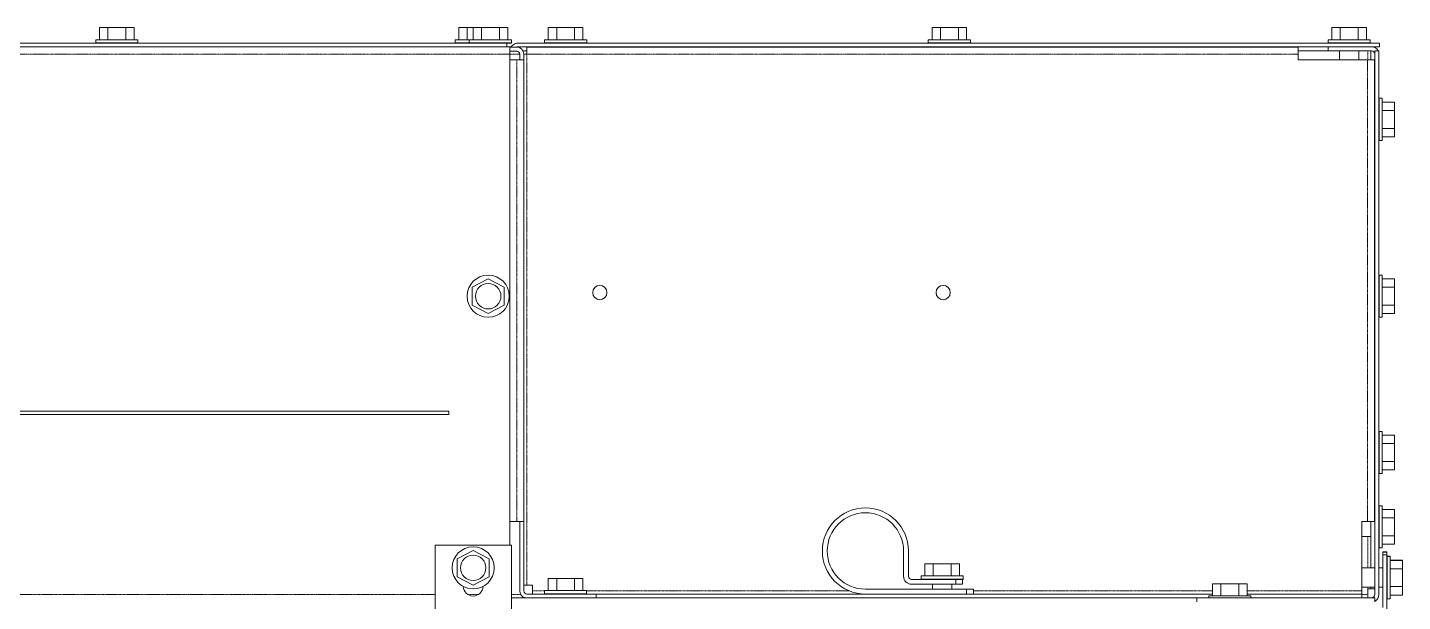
# Model space of a CAD drawing. Header units: millimetres. Extents: x 60499 to 556746, y 248297 to 497145.
# Drawn here: x 371096 to 382443, y 459626 to 464359 of the extents above; entities that cross this region are included whole.
import ezdxf

# ---------------------------------------------------------------- set-up
doc = ezdxf.new("R2010")
doc.units = ezdxf.units.MM
doc.linetypes.add('PHANTOM', pattern=[20, 10, -2, 2, -2, 2, -2])

msp = doc.modelspace()

# ---------------------------------------------------------------- linework, layer by layer
at = {"color": 7, "lineweight": 13, "ltscale": 0.003}
for p, q in [((371690, 464257), (371690, 464358)), ((371759, 464257), (371759, 464358)), ((371907, 464257), (371907, 464358)), ((371976, 464257), (371976, 464358)), ((374656, 464257), (374656, 464358)), ((374725, 464257), (374725, 464358)), ((374773, 464257), (374773, 464358)), ((374842, 464257), (374842, 464358)), ((374990, 464257), (374990, 464358)), ((375059, 464257), (375059, 464358)), ((375394, 464258), (375394, 464359)), ((375463, 464258), (375463, 464359)), ((375611, 464258), (375611, 464359)), ((375680, 464258), (375680, 464359)), ((378561, 464258), (378561, 464359)), ((378630, 464258), (378630, 464359)), ((378778, 464258), (378778, 464359)), ((378846, 464258), (378846, 464359)), ((381861, 464258), (381861, 464359)), ((381929, 464258), (381929, 464359)), ((382077, 464258), (382077, 464359)), ((382146, 464258), (382146, 464359)), ((382277, 463744), (382378, 463744)), ((382277, 463675), (382378, 463675)), ((382277, 463527), (382378, 463527)), ((382277, 463458), (382378, 463458)), ((382277, 462285), (382378, 462285)), ((382277, 462217), (382378, 462217)), ((382277, 462069), (382378, 462069)), ((382277, 462000), (382378, 462000)), ((382277, 460997), (382378, 460997)), ((382277, 460928), (382378, 460928)), ((382277, 460780), (382378, 460780)), ((382277, 460711), (382378, 460711)), ((382277, 460711), (382378, 460711)), ((382277, 460384), (382378, 460384)), ((382277, 460316), (382378, 460316)), ((382277, 460168), (382378, 460168)), ((382277, 460099), (382378, 460099)), ((378501, 459836), (378501, 459937)), ((378570, 459836), (378570, 459937)), ((378718, 459836), (378718, 459937)), ((378787, 459836), (378787, 459937)), ((382343, 459966), (382443, 459966)), ((382343, 459965), (382443, 459965)), ((375394, 459715), (375394, 459816)), ((375463, 459715), (375463, 459816)), ((375611, 459715), (375611, 459816)), ((375679, 459715), (375679, 459816)), ((382343, 459896), (382443, 459896)), ((380876, 459671), (380876, 459771)), ((380945, 459671), (380945, 459771)), ((381093, 459671), (381093, 459771)), ((381161, 459671), (381161, 459771)), ((382343, 459748), (382443, 459748)), ((382343, 459679), (382443, 459679))]:
    msp.add_line(p, q, dxfattribs=at)
at = {"color": 7, "lineweight": 13, "ltscale": 0.002047}
for p, q in [((371690, 464358), (371759, 464358)), ((374656, 464358), (374725, 464358)), ((374773, 464358), (374842, 464358)), ((375394, 464359), (375463, 464359)), ((378561, 464359), (378630, 464359)), ((381861, 464359), (381929, 464359)), ((382378, 462285), (382378, 462217)), ((382378, 460997), (382378, 460928)), ((378501, 459937), (378570, 459937)), ((375394, 459816), (375463, 459816)), ((380876, 459771), (380945, 459771)), ((381161, 459771), (381093, 459771)), ((380876, 459671), (380945, 459671))]:
    msp.add_line(p, q, dxfattribs=at)
at = {"color": 7, "lineweight": 13, "ltscale": 0.004405}
for p, q in [((371759, 464358), (371907, 464358)), ((374842, 464358), (374990, 464358)), ((375463, 464359), (375611, 464359)), ((378630, 464359), (378778, 464359)), ((381929, 464359), (382077, 464359)), ((382378, 463675), (382378, 463527)), ((374898, 462286), (374767, 462217)), ((374767, 462217), (374767, 462069)), ((375029, 462217), (374898, 462286)), ((375029, 462069), (375029, 462217)), ((382378, 462217), (382378, 462069)), ((374767, 462069), (374898, 462000)), ((374898, 462000), (375029, 462069)), ((382378, 460928), (382378, 460780)), ((382378, 460316), (382378, 460168)), ((374774, 460046), (374643, 459977)), ((374905, 459977), (374774, 460046)), ((374643, 459977), (374643, 459829)), ((374905, 459829), (374905, 459977)), ((378570, 459937), (378718, 459937)), ((374643, 459829), (374774, 459761)), ((374774, 459761), (374905, 459829)), ((375463, 459816), (375611, 459816)), ((382443, 459896), (382443, 459748)), ((381093, 459771), (380945, 459771)), ((380945, 459771), (381093, 459771)), ((380945, 459671), (381093, 459671))]:
    msp.add_line(p, q, dxfattribs=at)
at = {"color": 7, "lineweight": 13, "ltscale": 0.002048}
for p, q in [((371907, 464358), (371976, 464358)), ((374990, 464358), (375059, 464358)), ((375611, 464359), (375680, 464359)), ((378778, 464359), (378846, 464359)), ((382077, 464359), (382146, 464359)), ((382378, 463744), (382378, 463675)), ((382378, 463527), (382378, 463458)), ((382378, 462069), (382378, 462000)), ((382378, 460780), (382378, 460711)), ((382378, 460384), (382378, 460316)), ((382378, 460168), (382378, 460099)), ((378718, 459937), (378787, 459937)), ((382443, 459965), (382443, 459896)), ((375611, 459816), (375679, 459816)), ((380945, 459771), (380876, 459771)), ((381093, 459771), (381161, 459771)), ((382443, 459748), (382443, 459679)), ((381093, 459671), (381161, 459671))]:
    msp.add_line(p, q, dxfattribs=at)
at = {"color": 7, "lineweight": 13, "ltscale": 0.001453}
msp.add_line((374725, 464358), (374773, 464358), dxfattribs=at)
at = {"color": 7, "lineweight": 13, "ltscale": 0.005174}
for p, q in [((371833, 464257), (371659, 464257)), ((374916, 464257), (374742, 464257)), ((375537, 464258), (375363, 464258)), ((378704, 464258), (378530, 464258)), ((382003, 464258), (381830, 464258)), ((382277, 462143), (382277, 462316)), ((382277, 460854), (382277, 461028)), ((378644, 459836), (378470, 459836)), ((375537, 459715), (375363, 459715))]:
    msp.add_line(p, q, dxfattribs=at)
at = {"color": 7, "lineweight": 13, "ltscale": 0.000775014}
for p, q in [((371659, 464231), (371659, 464257)), ((372007, 464231), (372007, 464257)), ((374625, 464231), (374625, 464257)), ((374742, 464231), (374742, 464257)), ((375090, 464231), (375090, 464257)), ((375363, 464232), (375363, 464258)), ((375711, 464232), (375711, 464258)), ((378530, 464232), (378530, 464258)), ((378877, 464232), (378877, 464258)), ((381830, 464232), (381830, 464258)), ((382177, 464232), (382177, 464258)), ((375264, 459713), (375264, 459687)), ((382108, 459713), (382108, 459687)), ((382156, 459682), (382156, 459656))]:
    msp.add_line(p, q, dxfattribs=at)
at = {"color": 7, "lineweight": 13, "ltscale": 0.001515}
for p, q in [((371710, 464231), (371659, 464231)), ((374676, 464231), (374625, 464231)), ((374793, 464231), (374742, 464231)), ((375414, 464232), (375363, 464232)), ((375414, 464230), (375363, 464230)), ((378581, 464232), (378530, 464232)), ((378581, 464230), (378530, 464230)), ((381880, 464232), (381830, 464232)), ((381880, 464230), (381830, 464230)), ((371710, 464229), (371659, 464229)), ((374676, 464229), (374625, 464229)), ((374793, 464229), (374742, 464229)), ((382249, 462266), (382249, 462316)), ((382251, 462266), (382251, 462316)), ((382249, 460977), (382249, 461028)), ((382251, 460977), (382251, 461028)), ((378521, 459810), (378470, 459810)), ((378521, 459808), (378470, 459808)), ((375414, 459689), (375363, 459689)), ((375414, 459687), (375363, 459687))]:
    msp.add_line(p, q, dxfattribs=at)
at = {"color": 7, "lineweight": 13, "ltscale": 6.2537e-05}
for p, q in [((371659, 464231), (371659, 464229)), ((371710, 464231), (371710, 464229)), ((371783, 464231), (371783, 464229)), ((371825, 464231), (371825, 464229)), ((371833, 464231), (371833, 464229)), ((371841, 464231), (371841, 464229)), ((371883, 464231), (371883, 464229)), ((371956, 464231), (371956, 464229)), ((372007, 464231), (372007, 464229)), ((374625, 464231), (374625, 464229)), ((374676, 464231), (374676, 464229)), ((374742, 464231), (374742, 464229)), ((374793, 464231), (374793, 464229)), ((374866, 464231), (374866, 464229)), ((374908, 464231), (374908, 464229)), ((374916, 464231), (374916, 464229)), ((374924, 464231), (374924, 464229)), ((374966, 464231), (374966, 464229)), ((375039, 464231), (375039, 464229)), ((375090, 464231), (375090, 464229)), ((375363, 464232), (375363, 464230)), ((375414, 464232), (375414, 464230)), ((375487, 464232), (375487, 464230)), ((375528, 464232), (375528, 464230)), ((375537, 464232), (375537, 464230)), ((375545, 464232), (375545, 464230)), ((375587, 464232), (375587, 464230)), ((375660, 464232), (375660, 464230)), ((375711, 464232), (375711, 464230)), ((378530, 464232), (378530, 464230)), ((378581, 464232), (378581, 464230)), ((378654, 464232), (378654, 464230)), ((378695, 464232), (378695, 464230)), ((378704, 464232), (378704, 464230)), ((378712, 464232), (378712, 464230)), ((378753, 464232), (378753, 464230)), ((378826, 464232), (378826, 464230)), ((378877, 464232), (378877, 464230)), ((381830, 464232), (381830, 464230)), ((381880, 464232), (381880, 464230)), ((381953, 464232), (381953, 464230)), ((381995, 464232), (381995, 464230)), ((382003, 464232), (382003, 464230)), ((382012, 464232), (382012, 464230)), ((382053, 464232), (382053, 464230)), ((382126, 464232), (382126, 464230)), ((382177, 464232), (382177, 464230))]:
    msp.add_line(p, q, dxfattribs=at)
at = {"color": 7, "lineweight": 13, "ltscale": 0.003659}
for p, q in [((371833, 464231), (371710, 464231)), ((374916, 464231), (374793, 464231)), ((375537, 464232), (375414, 464232)), ((378704, 464232), (378581, 464232)), ((378826, 464232), (378704, 464232)), ((382003, 464232), (381880, 464232)), ((382251, 463601), (382251, 463724)), ((382251, 463478), (382251, 463601)), ((382251, 462143), (382251, 462266)), ((382251, 462020), (382251, 462143)), ((382251, 460854), (382251, 460977)), ((382251, 460731), (382251, 460854)), ((382251, 460242), (382251, 460365)), ((382251, 460119), (382251, 460242)), ((382317, 459822), (382317, 459945)), ((378644, 459810), (378521, 459810)), ((378767, 459810), (378644, 459810)), ((382317, 459699), (382317, 459822)), ((375537, 459689), (375414, 459689))]:
    msp.add_line(p, q, dxfattribs=at)
at = {"color": 7, "lineweight": 13, "ltscale": 0.005176}
for p, q in [((371833, 464257), (372007, 464257)), ((374916, 464257), (375090, 464257)), ((375537, 464258), (375711, 464258)), ((378704, 464258), (378877, 464258)), ((382003, 464258), (382177, 464258)), ((382277, 462143), (382277, 461969)), ((382277, 460854), (382277, 460680)), ((378644, 459836), (378818, 459836)), ((375537, 459715), (375710, 459715)), ((381019, 459671), (381193, 459671))]:
    msp.add_line(p, q, dxfattribs=at)
at = {"color": 7, "lineweight": 13, "ltscale": 0.00366}
for p, q in [((371956, 464231), (371833, 464231)), ((375039, 464231), (374916, 464231)), ((375660, 464232), (375537, 464232)), ((382126, 464232), (382003, 464232)), ((375659, 459689), (375537, 459689))]:
    msp.add_line(p, q, dxfattribs=at)
at = {"color": 7, "lineweight": 13, "ltscale": 0.001516}
for p, q in [((372007, 464231), (371956, 464231)), ((375090, 464231), (375039, 464231)), ((375711, 464232), (375660, 464232)), ((375711, 464230), (375660, 464230)), ((378877, 464232), (378826, 464232)), ((378877, 464230), (378826, 464230)), ((382177, 464232), (382126, 464232)), ((382177, 464230), (382126, 464230)), ((372007, 464229), (371956, 464229)), ((375090, 464229), (375039, 464229)), ((382249, 463724), (382249, 463775)), ((382251, 463724), (382251, 463775)), ((382249, 463427), (382249, 463478)), ((382251, 463427), (382251, 463478)), ((382249, 461969), (382249, 462020)), ((382251, 461969), (382251, 462020)), ((382249, 460680), (382249, 460731)), ((382251, 460680), (382251, 460731)), ((382249, 460365), (382249, 460415)), ((382251, 460365), (382251, 460415)), ((382249, 460068), (382249, 460119)), ((382251, 460068), (382251, 460119)), ((382315, 459945), (382315, 459996)), ((382317, 459945), (382317, 459996)), ((378818, 459810), (378767, 459810)), ((378818, 459808), (378767, 459808)), ((382315, 459648), (382315, 459699)), ((382317, 459648), (382317, 459699)), ((375710, 459689), (375659, 459689)), ((375710, 459687), (375659, 459687))]:
    msp.add_line(p, q, dxfattribs=at)
at = {"color": 7, "lineweight": 13, "ltscale": 0.004165}
msp.add_line((374765, 464257), (374625, 464257), dxfattribs=at)
at = {"color": 7, "lineweight": 13, "ltscale": 0.001984}
msp.add_line((374742, 464231), (374676, 464231), dxfattribs=at)
at = {"color": 7, "lineweight": 13, "ltscale": 0.001556}
for p, q in [((375140, 464230), (375192, 464230)), ((375140, 464199), (375192, 464199))]:
    msp.add_line(p, q, dxfattribs=at)
at = {"color": 7, "lineweight": 13, "ltscale": 0.008727}
for p, q in [((375192, 464230), (375486, 464230)), ((375192, 464199), (375486, 464199))]:
    msp.add_line(p, q, dxfattribs=at)
at = {"color": 7, "lineweight": 13, "ltscale": 0.002173}
for p, q in [((375487, 464230), (375414, 464230)), ((375660, 464230), (375587, 464230)), ((378654, 464230), (378581, 464230)), ((381953, 464230), (381880, 464230)), ((371783, 464229), (371710, 464229)), ((371956, 464229), (371883, 464229)), ((374866, 464229), (374793, 464229)), ((375039, 464229), (374966, 464229)), ((382249, 463651), (382249, 463724)), ((382249, 463478), (382249, 463551)), ((382249, 462193), (382249, 462266)), ((382249, 460904), (382249, 460977)), ((382249, 460292), (382249, 460365)), ((382249, 460119), (382249, 460192)), ((382315, 459872), (382315, 459945)), ((378594, 459808), (378521, 459808)), ((382315, 459699), (382315, 459772)), ((375487, 459687), (375414, 459687)), ((375659, 459687), (375586, 459687))]:
    msp.add_line(p, q, dxfattribs=at)
at = {"color": 7, "lineweight": 13, "ltscale": 0.03937}
for p, q in [((375486, 464230), (378703, 464230)), ((378704, 464230), (382255, 464230)), ((363407, 464229), (375051, 464229)), ((363407, 464199), (375051, 464199)), ((375077, 464140), (375077, 460090)), ((381583, 464197), (375218, 464197)), ((375486, 464199), (382255, 464199)), ((382215, 464166), (382215, 459682)), ((382249, 464166), (382249, 459682)), ((375192, 464092), (375192, 460284)), ((382213, 460284), (382213, 464092)), ((374572, 461196), (366404, 461196)), ((366404, 461167), (374572, 461167)), ((378846, 459727), (378011, 459727)), ((375089, 459656), (380746, 459656)), ((380876, 459687), (375789, 459687)), ((378846, 459687), (378011, 459687)), ((380746, 459656), (382215, 459656)), ((382108, 459687), (381161, 459687))]:
    msp.add_line(p, q, dxfattribs=at)
at = {"color": 7, "lineweight": 13, "ltscale": 0.000246784}
for p, q in [((375537, 464230), (375528, 464230)), ((378704, 464230), (378695, 464230)), ((382003, 464230), (381995, 464230)), ((382249, 462143), (382249, 462151)), ((382249, 460854), (382249, 460862)), ((378644, 459808), (378636, 459808))]:
    msp.add_line(p, q, dxfattribs=at)
at = {"color": 7, "lineweight": 13, "ltscale": 0.000247625}
for p, q in [((375545, 464230), (375537, 464230)), ((378712, 464230), (378704, 464230)), ((371841, 464229), (371833, 464229)), ((374924, 464229), (374916, 464229)), ((382249, 462134), (382249, 462143)), ((382249, 460846), (382249, 460854)), ((375545, 459687), (375537, 459687))]:
    msp.add_line(p, q, dxfattribs=at)
at = {"color": 7, "lineweight": 13, "ltscale": 0.002172}
for p, q in [((378826, 464230), (378753, 464230)), ((382126, 464230), (382053, 464230)), ((382249, 462020), (382249, 462093)), ((382249, 460731), (382249, 460804)), ((378767, 459808), (378694, 459808))]:
    msp.add_line(p, q, dxfattribs=at)
at = {"color": 7, "lineweight": 13, "ltscale": 0.000247745}
msp.add_line((382012, 464230), (382003, 464230), dxfattribs=at)
at = {"color": 7, "lineweight": 13, "ltscale": 0.000899968}
msp.add_line((382255, 464230), (382255, 464199), dxfattribs=at)
at = {"color": 7, "linetype": 'PHANTOM', "lineweight": 13, "ltscale": 0.03937}
for p, q in [((362940, 464140), (375077, 464140)), ((381583, 464138), (375218, 464138)), ((375218, 459759), (375218, 464138)), ((375133, 464092), (375133, 460284)), ((382154, 460284), (382154, 464092)), ((377877, 459713), (375710, 459713)), ((380876, 459713), (378903, 459713)), ((382108, 459713), (381161, 459713)), ((367530, 459682), (374459, 459682))]:
    msp.add_line(p, q, dxfattribs=at)
at = {"color": 7, "lineweight": 13, "ltscale": 0.000246664}
for p, q in [((371833, 464229), (371825, 464229)), ((374916, 464229), (374908, 464229)), ((375537, 459687), (375528, 459687))]:
    msp.add_line(p, q, dxfattribs=at)
at = {"color": 7, "lineweight": 13, "ltscale": 0.001985}
msp.add_line((374742, 464229), (374676, 464229), dxfattribs=at)
at = {"color": 7, "lineweight": 13, "ltscale": 0.000887473}
msp.add_line((375051, 464199), (375051, 464229), dxfattribs=at)
at = {"color": 7, "lineweight": 13, "ltscale": 0.000784566}
msp.add_line((375051, 464199), (375077, 464199), dxfattribs=at)
at = {"color": 7, "lineweight": 13, "ltscale": 0.000236932}
msp.add_line((375085, 464199), (375077, 464199), dxfattribs=at)
at = {"color": 7, "lineweight": 13, "ltscale": 0.001775}
msp.add_line((375077, 464140), (375077, 464199), dxfattribs=at)
at = {"color": 7, "lineweight": 13, "ltscale": 0.001658}
for p, q in [((375077, 464197), (375133, 464197)), ((375077, 464164), (375133, 464164)), ((375133, 464092), (375077, 464092)), ((375133, 460284), (375077, 460284))]:
    msp.add_line(p, q, dxfattribs=at)
at = {"color": 7, "linetype": 'PHANTOM', "lineweight": 13, "ltscale": 0.002431}
msp.add_line((375159, 464140), (375077, 464140), dxfattribs=at)
at = {"color": 7, "lineweight": 13, "ltscale": 0.0003801}
msp.add_line((375100, 464213), (375091, 464204), dxfattribs=at)
at = {"color": 7, "lineweight": 13, "ltscale": 0.00136}
for p, q in [((375159, 464138), (375159, 464092)), ((375192, 464138), (375192, 464092)), ((381583, 464092), (381583, 464138)), ((382108, 460284), (382154, 460284)), ((375264, 459759), (375264, 459713))]:
    msp.add_line(p, q, dxfattribs=at)
at = {"color": 7, "lineweight": 13, "ltscale": 0.00098293}
msp.add_line((375185, 464166), (375218, 464166), dxfattribs=at)
at = {"color": 7, "linetype": 'PHANTOM', "lineweight": 13, "ltscale": 0.000776036}
msp.add_line((375218, 464140), (375192, 464140), dxfattribs=at)
at = {"color": 7, "lineweight": 13, "ltscale": 0.000775074}
for p, q in [((375218, 464138), (375192, 464138)), ((378470, 459810), (378470, 459836)), ((378818, 459810), (378818, 459836)), ((375218, 459759), (375192, 459759)), ((375363, 459689), (375363, 459715)), ((375710, 459689), (375710, 459715)), ((382156, 459730), (382182, 459730))]:
    msp.add_line(p, q, dxfattribs=at)
at = {"color": 7, "lineweight": 13, "ltscale": 0.001765}
for p, q in [((375218, 464197), (375218, 464138)), ((381583, 464197), (381583, 464138)), ((375133, 464092), (375192, 464092)), ((382213, 464092), (382154, 464092)), ((375133, 460284), (375192, 460284)), ((382213, 460284), (382154, 460284))]:
    msp.add_line(p, q, dxfattribs=at)
at = {"color": 7, "lineweight": 13, "ltscale": 6.46997e-05}
for p, q in [((378624, 464199), (378624, 464197)), ((378783, 464199), (378783, 464197))]:
    msp.add_line(p, q, dxfattribs=at)
at = {"color": 7, "lineweight": 13, "ltscale": 6.50601e-05}
msp.add_line((381418, 464199), (381418, 464197), dxfattribs=at)
at = {"color": 7, "lineweight": 13, "ltscale": 0.007316}
msp.add_line((381583, 464166), (381829, 464166), dxfattribs=at)
at = {"color": 7, "lineweight": 13, "ltscale": 0.000999991}
for p, q in [((381829, 464199), (381829, 464166)), ((382215, 459622), (382215, 459656))]:
    msp.add_line(p, q, dxfattribs=at)
at = {"color": 7, "lineweight": 13, "ltscale": 0.010725}
msp.add_line((381829, 464166), (382189, 464166), dxfattribs=at)
at = {"color": 7, "lineweight": 13, "ltscale": 0.00219}
for p, q in [((381924, 464166), (381924, 464092)), ((382083, 464166), (382083, 464092)), ((382182, 464092), (382182, 464166))]:
    msp.add_line(p, q, dxfattribs=at)
at = {"color": 7, "linetype": 'PHANTOM', "lineweight": 13, "ltscale": 0.00219}
msp.add_line((382156, 464166), (382156, 464092), dxfattribs=at)
at = {"color": 7, "lineweight": 13, "ltscale": 0.001}
msp.add_line((382249, 464166), (382215, 464166), dxfattribs=at)
at = {"color": 7, "lineweight": 13, "ltscale": 0.016985}
for p, q in [((381583, 464092), (382154, 464092)), ((375159, 460284), (375159, 459713)), ((375192, 460284), (375192, 459713)), ((382108, 460284), (382108, 459713)), ((375789, 459687), (375218, 459687))]:
    msp.add_line(p, q, dxfattribs=at)
at = {"color": 7, "lineweight": 13, "ltscale": 6.24769e-05}
for p, q in [((382251, 463775), (382249, 463775)), ((382251, 463724), (382249, 463724)), ((382251, 463651), (382249, 463651)), ((382251, 463609), (382249, 463609)), ((382251, 463601), (382249, 463601)), ((382251, 463593), (382249, 463593)), ((382251, 463551), (382249, 463551)), ((382251, 463478), (382249, 463478)), ((382251, 463427), (382249, 463427)), ((382251, 462316), (382249, 462316)), ((382251, 462266), (382249, 462266)), ((382251, 462193), (382249, 462193)), ((382251, 462151), (382249, 462151)), ((382251, 462143), (382249, 462143)), ((382251, 462134), (382249, 462134)), ((382251, 462093), (382249, 462093)), ((382251, 462020), (382249, 462020)), ((382251, 461969), (382249, 461969)), ((382251, 461028), (382249, 461028)), ((382251, 460977), (382249, 460977)), ((382251, 460904), (382249, 460904)), ((382251, 460862), (382249, 460862)), ((382251, 460854), (382249, 460854)), ((382251, 460846), (382249, 460846)), ((382251, 460804), (382249, 460804)), ((382251, 460731), (382249, 460731)), ((382251, 460680), (382249, 460680)), ((382251, 460680), (382249, 460680)), ((382251, 460415), (382249, 460415)), ((382251, 460365), (382249, 460365)), ((382251, 460292), (382249, 460292)), ((382251, 460250), (382249, 460250)), ((382251, 460242), (382249, 460242)), ((382251, 460233), (382249, 460233)), ((382251, 460192), (382249, 460192)), ((382251, 460119), (382249, 460119)), ((382251, 460068), (382249, 460068)), ((382317, 459998), (382315, 459998)), ((382317, 459996), (382315, 459996)), ((382317, 459945), (382315, 459945)), ((378470, 459810), (378470, 459808)), ((378521, 459810), (378521, 459808)), ((378594, 459810), (378594, 459808)), ((378636, 459810), (378636, 459808)), ((378644, 459810), (378644, 459808)), ((378652, 459810), (378652, 459808)), ((378694, 459810), (378694, 459808)), ((378767, 459810), (378767, 459808)), ((378818, 459810), (378818, 459808)), ((382317, 459872), (382315, 459872)), ((382317, 459831), (382315, 459831)), ((382317, 459822), (382315, 459822)), ((382317, 459814), (382315, 459814)), ((382317, 459772), (382315, 459772)), ((382317, 459699), (382315, 459699)), ((375363, 459689), (375363, 459687)), ((375414, 459689), (375414, 459687)), ((375487, 459689), (375487, 459687)), ((375528, 459689), (375528, 459687)), ((375537, 459689), (375537, 459687)), ((375545, 459689), (375545, 459687)), ((375586, 459689), (375586, 459687)), ((375659, 459689), (375659, 459687)), ((375710, 459689), (375710, 459687)), ((382317, 459648), (382315, 459648))]:
    msp.add_line(p, q, dxfattribs=at)
at = {"color": 7, "lineweight": 13, "ltscale": 0.000774954}
for p, q in [((382251, 463775), (382277, 463775)), ((382251, 463427), (382277, 463427)), ((382251, 462316), (382277, 462316)), ((382251, 461969), (382277, 461969)), ((382251, 461028), (382277, 461028)), ((382251, 460680), (382277, 460680)), ((382251, 460680), (382277, 460680)), ((382251, 460415), (382277, 460415)), ((382251, 460068), (382277, 460068)), ((382317, 459998), (382343, 459998)), ((382317, 459996), (382343, 459996)), ((382317, 459648), (382343, 459648))]:
    msp.add_line(p, q, dxfattribs=at)
at = {"color": 7, "lineweight": 13, "ltscale": 0.005175}
for p, q in [((382277, 463601), (382277, 463775)), ((382277, 463601), (382277, 463427)), ((382277, 460242), (382277, 460415)), ((382277, 460242), (382277, 460068)), ((382343, 459822), (382343, 459996)), ((382343, 459822), (382343, 459648))]:
    msp.add_line(p, q, dxfattribs=at)
at = {"color": 7, "lineweight": 13, "ltscale": 0.000247144}
msp.add_line((382249, 463601), (382249, 463609), dxfattribs=at)
at = {"color": 7, "lineweight": 13, "ltscale": 0.000247204}
for p, q in [((382249, 463593), (382249, 463601)), ((382249, 460242), (382249, 460250)), ((382249, 460233), (382249, 460242)), ((382315, 459822), (382315, 459831)), ((382315, 459814), (382315, 459822))]:
    msp.add_line(p, q, dxfattribs=at)
at = {"color": 7, "lineweight": 13, "ltscale": 6.66821e-05}
for p, q in [((382215, 462339), (382213, 462339)), ((382213, 461996), (382215, 461996)), ((382215, 460942), (382213, 460942)), ((382213, 460611), (382215, 460611)), ((382213, 460313), (382215, 460313))]:
    msp.add_line(p, q, dxfattribs=at)
at = {"color": 7, "lineweight": 13, "ltscale": 6.6562e-05}
for p, q in [((382215, 462222), (382213, 462222)), ((382215, 462063), (382213, 462063))]:
    msp.add_line(p, q, dxfattribs=at)
at = {"color": 7, "lineweight": 13, "ltscale": 0.000875037}
msp.add_line((374572, 461196), (374572, 461167), dxfattribs=at)
at = {"color": 7, "linetype": 'PHANTOM', "lineweight": 13, "ltscale": 6.6562e-05}
msp.add_line((382215, 460842), (382213, 460842), dxfattribs=at)
at = {"color": 7, "lineweight": 13, "ltscale": 0.011332}
msp.add_line((382182, 459903), (382182, 460284), dxfattribs=at)
at = {"color": 7, "lineweight": 13, "ltscale": 0.002192}
msp.add_line((382182, 460162), (382108, 460162), dxfattribs=at)
at = {"color": 7, "linetype": 'PHANTOM', "lineweight": 13, "ltscale": 0.007717}
msp.add_line((382156, 460162), (382156, 459903), dxfattribs=at)
at = {"color": 7, "lineweight": 13, "ltscale": 0.018546}
for p, q in [((374459, 460090), (374459, 459467)), ((375089, 460090), (375089, 459467))]:
    msp.add_line(p, q, dxfattribs=at)
at = {"color": 7, "lineweight": 13, "ltscale": 0.01875}
msp.add_line((374459, 460090), (375089, 460090), dxfattribs=at)
at = {"color": 7, "lineweight": 13, "ltscale": 0.0062}
for p, q in [((378326, 460042), (378326, 459834)), ((378366, 460042), (378366, 459834))]:
    msp.add_line(p, q, dxfattribs=at)
at = {"color": 7, "lineweight": 13, "ltscale": 7.56932e-06}
for p, q in [((382281, 460033), (382281, 460034)), ((382315, 460033), (382315, 460034))]:
    msp.add_line(p, q, dxfattribs=at)
at = {"color": 7, "lineweight": 13, "ltscale": 0.000990019}
for p, q in [((382281, 460034), (382315, 460034)), ((382315, 460033), (382281, 460033)), ((382315, 460033), (382281, 460033)), ((382315, 460033), (382281, 460033)), ((382315, 460033), (382281, 460033)), ((382281, 460031), (382315, 460031)), ((382281, 460009), (382315, 460009)), ((382281, 460009), (382315, 460009))]:
    msp.add_line(p, q, dxfattribs=at)
at = {"color": 7, "lineweight": 13, "ltscale": 2.06654e-05}
for p, q in [((382281, 460033), (382281, 460033)), ((382315, 460033), (382315, 460033))]:
    msp.add_line(p, q, dxfattribs=at)
at = {"color": 7, "lineweight": 13, "ltscale": 4.08503e-05}
for p, q in [((382281, 460031), (382281, 460033)), ((382315, 460031), (382315, 460033)), ((382315, 460010), (382315, 460009))]:
    msp.add_line(p, q, dxfattribs=at)
at = {"color": 7, "lineweight": 13, "ltscale": 0.000665019}
for p, q in [((382281, 460031), (382281, 460009)), ((382315, 460031), (382315, 460009))]:
    msp.add_line(p, q, dxfattribs=at)
at = {"color": 7, "lineweight": 13, "ltscale": 0.012852}
msp.add_line((382281, 460009), (382281, 459577), dxfattribs=at)
at = {"color": 7, "lineweight": 13, "ltscale": 7.62939e-06}
msp.add_line((382315, 460011), (382315, 460011), dxfattribs=at)
at = {"color": 7, "lineweight": 13, "ltscale": 2.07255e-05}
msp.add_line((382315, 460011), (382315, 460010), dxfattribs=at)
at = {"color": 7, "lineweight": 13, "ltscale": 0.014499}
msp.add_line((382315, 460009), (382315, 459522), dxfattribs=at)
at = {"color": 7, "lineweight": 13, "ltscale": 4.31331e-05}
for p, q in [((382315, 459996), (382315, 459998)), ((382443, 459966), (382443, 459965))]:
    msp.add_line(p, q, dxfattribs=at)
at = {"color": 7, "lineweight": 13, "ltscale": 4.28928e-05}
for p, q in [((382317, 459996), (382317, 459998)), ((382343, 459996), (382343, 459998))]:
    msp.add_line(p, q, dxfattribs=at)
at = {"color": 7, "lineweight": 13, "ltscale": 0.010825}
for p, q in [((378392, 459808), (378756, 459808)), ((378392, 459768), (378756, 459768))]:
    msp.add_line(p, q, dxfattribs=at)
at = {"color": 7, "lineweight": 13, "ltscale": 0.000247505}
msp.add_line((378652, 459808), (378644, 459808), dxfattribs=at)
at = {"color": 7, "lineweight": 13, "ltscale": 0.0012}
for p, q in [((378756, 459808), (378756, 459768)), ((378812, 459768), (378812, 459808)), ((378565, 459768), (378565, 459727)), ((378723, 459768), (378723, 459727)), ((378846, 459727), (378846, 459687)), ((378903, 459727), (378903, 459687))]:
    msp.add_line(p, q, dxfattribs=at)
at = {"color": 7, "lineweight": 13, "ltscale": 0.001675}
for p, q in [((378756, 459808), (378812, 459808)), ((378756, 459768), (378812, 459768)), ((378903, 459727), (378846, 459727)), ((378903, 459687), (378846, 459687))]:
    msp.add_line(p, q, dxfattribs=at)
at = {"color": 7, "lineweight": 13, "ltscale": 0.003192}
for p, q in [((382215, 459903), (382108, 459903)), ((382215, 459902), (382108, 459902)), ((382215, 459743), (382108, 459743))]:
    msp.add_line(p, q, dxfattribs=at)
at = {"color": 7, "lineweight": 13, "ltscale": 0.000962145}
for p, q in [((382281, 459903), (382249, 459903)), ((382281, 459902), (382249, 459902)), ((382281, 459743), (382249, 459743))]:
    msp.add_line(p, q, dxfattribs=at)
at = {"color": 7, "lineweight": 13, "ltscale": 9.97228e-06}
msp.add_line((375218, 459759), (375218, 459759), dxfattribs=at)
at = {"color": 7, "lineweight": 13, "ltscale": 0.00135}
msp.add_line((375264, 459759), (375218, 459759), dxfattribs=at)
at = {"color": 7, "linetype": 'PHANTOM', "lineweight": 13, "ltscale": 0.00295}
msp.add_line((375363, 459713), (375264, 459713), dxfattribs=at)
at = {"color": 7, "linetype": 'PHANTOM', "lineweight": 13, "ltscale": 0.000370416}
msp.add_line((382156, 459743), (382156, 459730), dxfattribs=at)
at = {"color": 7, "lineweight": 13, "ltscale": 0.00144}
msp.add_line((382156, 459682), (382156, 459730), dxfattribs=at)
at = {"color": 7, "lineweight": 13, "ltscale": 0.000370416}
msp.add_line((382182, 459730), (382182, 459743), dxfattribs=at)
at = {"color": 7, "lineweight": 13, "ltscale": 0.000999871}
msp.add_line((382215, 459730), (382182, 459730), dxfattribs=at)
at = {"color": 7, "linetype": 'PHANTOM', "lineweight": 13, "ltscale": 0.002469}
msp.add_line((374732, 459682), (374815, 459682), dxfattribs=at)
at = {"color": 7, "linetype": 'PHANTOM', "lineweight": 13, "ltscale": 0.002345}
msp.add_line((375167, 459682), (375089, 459682), dxfattribs=at)
at = {"color": 7, "lineweight": 13, "ltscale": 0.000925259}
msp.add_line((375789, 459656), (375789, 459687), dxfattribs=at)
at = {"color": 7, "lineweight": 13, "ltscale": 0.000980047}
msp.add_line((380746, 459623), (380746, 459656), dxfattribs=at)
at = {"color": 7, "lineweight": 13, "ltscale": 0.000436978}
for p, q in [((380845, 459656), (380845, 459671)), ((381193, 459656), (381193, 459671))]:
    msp.add_line(p, q, dxfattribs=at)
at = {"color": 7, "lineweight": 13, "ltscale": 0.000924899}
msp.add_line((381193, 459671), (381161, 459671), dxfattribs=at)
at = {"color": 7, "lineweight": 13, "ltscale": 0.000925379}
msp.add_line((382108, 459687), (382108, 459656), dxfattribs=at)
at = {"color": 7, "linetype": 'PHANTOM', "lineweight": 13, "ltscale": 0.001417}
msp.add_line((382156, 459682), (382108, 459682), dxfattribs=at)
at = {"color": 7, "lineweight": 13, "ltscale": 0.03937}
for centre, radius in [((374898, 462143), 174), ((374898, 462143), 105), ((375819, 462173), 58.8), ((378653, 462173), 58.8), ((374774, 459903), 174), ((374774, 459903), 105)]:
    msp.add_circle(centre, radius, dxfattribs=at)
for centre, radius, start, end in [((375140, 464173), 56.3, 90, 135), ((375073, 464223), 26, 283.5374, 315), ((375140, 464173), 26, 90, 113.6084), ((375133, 464138), 59.3, 0, 90), ((375133, 464138), 26, 0, 90), ((382189, 464140), 59.6, 25.8883, 90), ((382189, 464140), 26, 0, 90), ((380777, 461958), 1488, 14.8351, 15.1693), ((380777, 461958), 1488, 14.8351, 15.1687), ((382149, 460704), 66.1, 345.0354, 359.2108), ((382149, 460704), 66.1, 345.0296, 359.1076), ((378011, 460042), 355, 0, 270), ((378011, 460042), 315, 0, 270), ((378392, 459834), 66.3, 180, 270), ((378392, 459834), 26, 180, 270), ((374774, 459753), 82.3, 181.965, 358.0317), ((375218, 459713), 59.3, 180, 254.4336), ((375218, 459713), 26, 180, 270), ((382189, 459682), 26, 270, 0), ((382189, 459682), 59.6, 295.8846, 0)]:
    msp.add_arc(centre, radius, start, end, dxfattribs=at)
for centre, major_axis, start_param, end_param in [((381019, 459771), (105, 0), 3.141437, 6.283029), ((381019, 459771), (105, 0), 1.57064, 3.141437), ((381019, 459771), (105, 0), 6.283029, 7.853825), ((381019, 459671), (174, 0), 2.534405, 3.141437), ((381019, 459671), (174, 0), 3.141437, 4.712233)]:
    msp.add_ellipse(centre, major_axis=major_axis, ratio=0.000156, start_param=start_param, end_param=end_param, dxfattribs=at)

doc.saveas('drawing.dxf')
